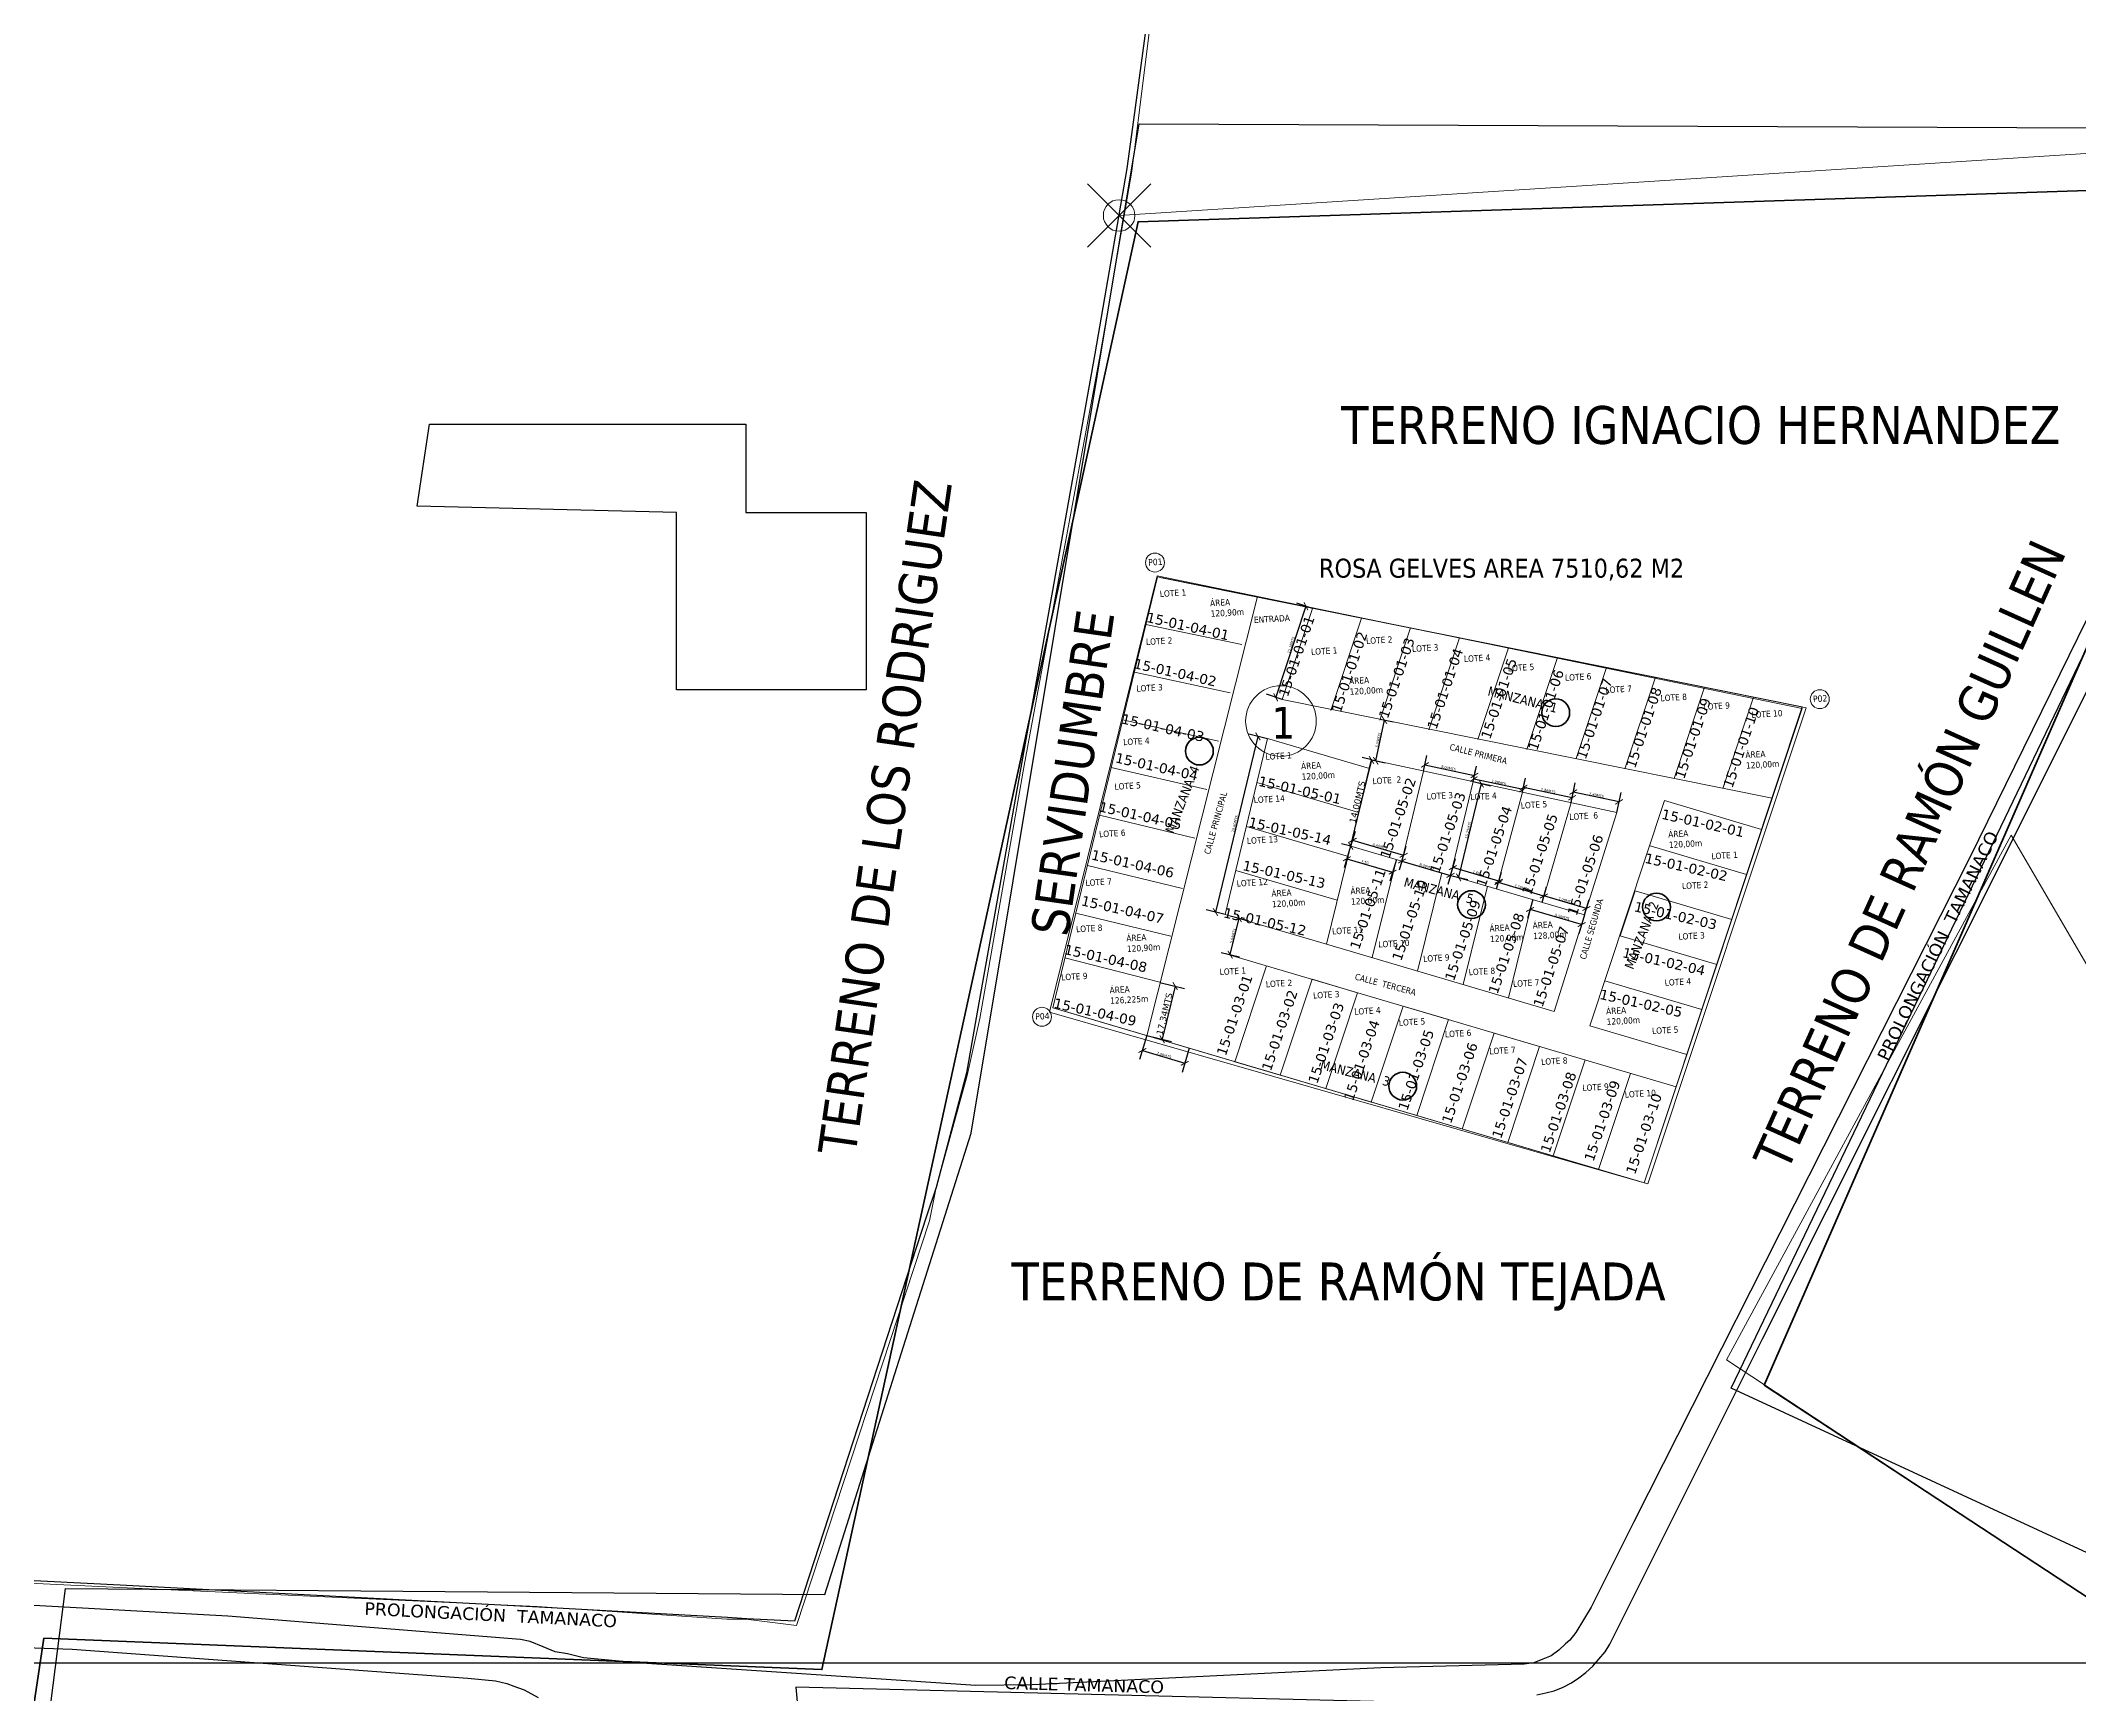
# Model space of a CAD drawing. Header units: metres. Extents: x 2 to 659295185, y -28 to 1124222152.
# Drawn here: x 660422.5 to 660744.8, y 1125016.1 to 1125277.6 of the extents above; entities that cross this region are included whole.
import ezdxf

# ---------------------------------------------------------------- set-up
doc = ezdxf.new("R2010")
doc.units = ezdxf.units.M
doc.header["$MEASUREMENT"] = 0
doc.header["$PDMODE"] = 35
doc.header["$PDSIZE"] = 5
doc.layers.get('0').update_dxf_attribs({"linetype": 'CONTINUOUS'})
for name, color, linetype, lineweight in [('AC', 5, 'CONTINUOUS', 40), ('acera', 32, 'CONTINUOUS', 20), ('DPIC_Formato', 7, 'CONTINUOUS', 40), ('GL_LIN', 5, 'CONTINUOUS', 30)]:
    doc.layers.add(name, color=color, linetype=linetype, lineweight=lineweight)
for name, color, linetype in [('CALLES', 1, 'CONTINUOUS'), ('CURVAS', 2, 'CONTINUOUS'), ('División Parroquial', 130, 'CONTINUOUS'), ('MANZANA', 30, 'CONTINUOUS'), ('Numero de manzana', 6, 'CONTINUOUS'), ('Parcelas', 140, 'CONTINUOUS'), ('texto', 255, 'CONTINUOUS')]:
    doc.layers.add(name, color=color, linetype=linetype)
doc.styles.add('ROMAN', font='verdana.ttf')
doc.styles.get("Standard").update_dxf_attribs({"font": 'tahoma.ttf'})
doc.dimstyles.new('100', dxfattribs={"dimtxt": 1, "dimasz": 1, "dimexe": 1.5, "dimexo": 0, "dimgap": 0.09, "dimtad": 1, "dimzin": 0, "dimdsep": 46, "dimtxsty": 'ROMAN', "dimblk": 'ARCHTICK', "dimcen": 0.09, "dimclrd": 1, "dimclre": 1, "dimadec": 0, "dimazin": 0, "dimtfac": 1, "dimtofl": 0, "dimtmove": 0, "dimatfit": 3, "dimfxl": 1, "dimtolj": 1, "dimtzin": 0, "dimarcsym": 0})
doc.dimstyles.new('200', dxfattribs={"dimtxt": 2.5, "dimasz": 1, "dimexe": 1.5, "dimexo": 0, "dimgap": 0.09, "dimtad": 1, "dimlfac": 2, "dimzin": 0, "dimdsep": 46, "dimtxsty": 'ROMAN', "dimblk": 'ARCHTICK', "dimcen": 0.09, "dimclrd": 1, "dimclre": 1, "dimadec": 0, "dimazin": 0, "dimtfac": 1, "dimtofl": 0, "dimtmove": 0, "dimatfit": 3, "dimfxl": 1, "dimtolj": 1, "dimtzin": 0, "dimarcsym": 0})

# ---------------------------------------------------------------- blocks, each defined once
blk = doc.blocks.new('_ArchTick')
at = {"color": 0, "linetype": 'ByBlock', "const_width": 0.15}
blk.add_lwpolyline([(-0.5, -0.5), (0.5, 0.5)], dxfattribs=at)
blk = doc.blocks.new('*D1539')
at = {"layer": 'acera', "color": 1, "lineweight": -2, "transparency": 16777216}
for p, q in [((660599.44, 1125128.71), (660603.32, 1125127.76)), ((660601.86, 1125128.12), (660599.8, 1125119.7)), ((660597.38, 1125120.29), (660601.26, 1125119.34))]:
    blk.add_line(p, q, dxfattribs=at)
for p, rotation in [((660601.86, 1125128.12), 76.25773061420558), ((660599.8, 1125119.7), 256.2577306142056)]:
    blk.add_blockref('_ArchTick', p, dxfattribs=dict(at, rotation=rotation))
at = {"layer": 'acera', "color": 0, "transparency": 16777216, "insert": (660600.16, 1125123.72), "char_height": 2.5, "attachment_point": 5, "rotation": 76.2577, "style": 'ROMAN'}
blk.add_mtext('\\A1;{\\H0.4x;17.34MTS}', dxfattribs=at)
blk = doc.blocks.new('*D1544')
at = {"layer": 'acera', "color": 1, "lineweight": -2, "transparency": 16777216}
for p, q in [((660622.53, 1125188.21), (660617.75, 1125173.8)), ((660623.56, 1125187.86), (660621.11, 1125188.68)), ((660618.77, 1125173.46), (660616.32, 1125174.28))]:
    blk.add_line(p, q, dxfattribs=at)
for p, rotation in [((660622.53, 1125188.21), 71.610209404066), ((660617.75, 1125173.8), 251.610209404066)]:
    blk.add_blockref('_ArchTick', p, dxfattribs=dict(at, rotation=rotation))
at = {"layer": 'acera', "color": 0, "transparency": 16777216, "insert": (660620.18, 1125182.08), "char_height": 1, "attachment_point": 5, "rotation": 71.6102, "style": 'ROMAN'}
blk.add_mtext('\\A1;{\\H0.4x;15.18MTS}', dxfattribs=at)
blk = doc.blocks.new('*D1540')
at = {"layer": 'acera', "color": 1, "lineweight": -2, "transparency": 16777216}
for p, q in [((660597.38, 1125120.29), (660596.23, 1125116.49)), ((660596.67, 1125117.93), (660603.37, 1125115.91)), ((660604.08, 1125118.28), (660602.94, 1125114.47))]:
    blk.add_line(p, q, dxfattribs=at)
for p, rotation in [((660596.67, 1125117.93), 163.2668481616854), ((660603.37, 1125115.91), 343.2668481616854)]:
    blk.add_blockref('_ArchTick', p, dxfattribs=dict(at, rotation=rotation))
at = {"layer": 'acera', "color": 0, "transparency": 16777216, "insert": (660600.1, 1125117.21), "char_height": 1, "attachment_point": 5, "rotation": 343.2668, "style": 'ROMAN'}
blk.add_mtext('\\A1;{\\H0.4x;7.00MTS}', dxfattribs=at)
blk = doc.blocks.new('*D1546')
at = {"layer": 'acera', "color": 1, "lineweight": -2, "transparency": 16777216}
for p, q in [((660610.55, 1125139.22), (660613.44, 1125138.5)), ((660610.55, 1125133.1), (660611.98, 1125138.86)), ((660609.12, 1125133.45), (660612.01, 1125132.74))]:
    blk.add_line(p, q, dxfattribs=at)
for p, rotation in [((660611.98, 1125138.86), 76.10302653325411), ((660610.55, 1125133.1), 256.1030265332541)]:
    blk.add_blockref('_ArchTick', p, dxfattribs=dict(at, rotation=rotation))
at = {"layer": 'acera', "color": 0, "transparency": 16777216, "insert": (660610.98, 1125136.05), "char_height": 1, "attachment_point": 5, "rotation": 76.103, "style": 'ROMAN'}
blk.add_mtext('\\A1;{\\H0.4x;5.94MTS}', dxfattribs=at)
blk = doc.blocks.new('*D1547')
at = {"layer": 'acera', "color": 1, "lineweight": -2, "transparency": 16777216}
for p, q in [((660614.94, 1125167.62), (660608.23, 1125139.82)), ((660616.46, 1125167.25), (660613.48, 1125167.97)), ((660609.76, 1125139.45), (660606.77, 1125140.17))]:
    blk.add_line(p, q, dxfattribs=at)
for p, rotation in [((660614.94, 1125167.62), 76.43957657786022), ((660608.23, 1125139.82), 256.4395765778602)]:
    blk.add_blockref('_ArchTick', p, dxfattribs=dict(at, rotation=rotation))
at = {"layer": 'acera', "color": 0, "transparency": 16777216, "insert": (660611.29, 1125153.79), "char_height": 1, "attachment_point": 5, "rotation": 76.4396, "style": 'ROMAN'}
blk.add_mtext('\\A1;{\\H0.4x;28.60MTS}', dxfattribs=at)
blk = doc.blocks.new('*D1548')
at = {"layer": 'acera', "color": 1, "lineweight": -2, "transparency": 16777216}
for p, q in [((660633.57, 1125163.75), (660634.93, 1125170.2)), ((660634.28, 1125170.34), (660636.4, 1125169.89)), ((660632.93, 1125163.89), (660635.04, 1125163.44))]:
    blk.add_line(p, q, dxfattribs=at)
for p, rotation in [((660634.93, 1125170.2), 78.14562907532277), ((660633.57, 1125163.75), 258.1456290753228)]:
    blk.add_blockref('_ArchTick', p, dxfattribs=dict(at, rotation=rotation))
at = {"layer": 'acera', "color": 0, "transparency": 16777216, "insert": (660633.96, 1125167.04), "char_height": 1, "attachment_point": 5, "rotation": 78.1456, "style": 'ROMAN'}
blk.add_mtext('\\A1;{\\H0.4x;6.59MTS}', dxfattribs=at)
blk = doc.blocks.new('*D1550')
at = {"layer": 'acera', "color": 1, "lineweight": -2, "transparency": 16777216}
for p, q in [((660658.42, 1125141.79), (660657.54, 1125138.8)), ((660666.11, 1125137.84), (660657.96, 1125140.24)), ((660666.57, 1125139.38), (660665.69, 1125136.4))]:
    blk.add_line(p, q, dxfattribs=at)
for p, rotation in [((660657.96, 1125140.24), 163.5612262468673), ((660666.11, 1125137.84), 343.5612262468674)]:
    blk.add_blockref('_ArchTick', p, dxfattribs=dict(at, rotation=rotation))
at = {"layer": 'acera', "color": 0, "transparency": 16777216, "insert": (660663.01, 1125139.06), "char_height": 1, "attachment_point": 5, "rotation": 343.5612, "style": 'ROMAN'}
blk.add_mtext('\\A1;{\\H0.4x;8.50MTS}', dxfattribs=at)
blk = doc.blocks.new('*D1551')
at = {"layer": 'acera', "color": 1, "lineweight": -2, "transparency": 16777216}
for p, q in [((660629.59, 1125150.27), (660628.58, 1125146.82)), ((660629, 1125148.26), (660636.24, 1125146.14)), ((660636.83, 1125148.16), (660635.82, 1125144.7))]:
    blk.add_line(p, q, dxfattribs=at)
for p, rotation in [((660629, 1125148.26), 163.7195675320789), ((660636.24, 1125146.14), 343.719567532079)]:
    blk.add_blockref('_ArchTick', p, dxfattribs=dict(at, rotation=rotation))
at = {"layer": 'acera', "color": 0, "transparency": 16777216, "insert": (660631.86, 1125147.73), "char_height": 1, "attachment_point": 5, "rotation": 343.7196, "style": 'ROMAN'}
blk.add_mtext('\\A1;{\\H0.4x;7.50}', dxfattribs=at)
blk = doc.blocks.new('*D1552')
at = {"layer": 'acera', "color": 1, "lineweight": -2, "transparency": 16777216}
for p, q in [((660629.62, 1125150.28), (660632.89, 1125163.89)), ((660632.93, 1125163.89), (660631.44, 1125164.25)), ((660629.65, 1125150.27), (660628.16, 1125150.63))]:
    blk.add_line(p, q, dxfattribs=at)
for p, rotation in [((660632.89, 1125163.89), 76.48600494099811), ((660629.62, 1125150.28), 256.4860049409981)]:
    blk.add_blockref('_ArchTick', p, dxfattribs=dict(at, rotation=rotation))
at = {"layer": 'acera', "color": 0, "transparency": 16777216, "insert": (660630.66, 1125157.23), "char_height": 1, "attachment_point": 5, "rotation": 76.486, "style": 'ROMAN'}
blk.add_mtext('\\A1;14.00MTS', dxfattribs=at)
blk = doc.blocks.new('*D1553')
at = {"layer": 'acera', "color": 1, "lineweight": -2, "transparency": 16777216}
for p, q in [((660629.65, 1125150.27), (660630.35, 1125152.63)), ((660629.92, 1125151.19), (660637.98, 1125148.81)), ((660637.71, 1125147.9), (660638.4, 1125150.25))]:
    blk.add_line(p, q, dxfattribs=at)
for p, rotation in [((660629.92, 1125151.19), 163.5612262460343), ((660637.98, 1125148.81), 343.5612262460343)]:
    blk.add_blockref('_ArchTick', p, dxfattribs=dict(at, rotation=rotation))
at = {"layer": 'acera', "color": 0, "transparency": 16777216, "insert": (660634.23, 1125150.23), "char_height": 1, "attachment_point": 5, "rotation": 343.5612, "style": 'ROMAN'}
blk.add_mtext('\\A1;{\\H0.4x;8.40MTS}', dxfattribs=at)
blk = doc.blocks.new('*D1554')
at = {"layer": 'acera', "color": 1, "lineweight": -2, "transparency": 16777216}
for p, q in [((660637.71, 1125147.9), (660637.29, 1125146.46)), ((660637.71, 1125147.9), (660645.38, 1125145.63)), ((660645.38, 1125145.63), (660644.96, 1125144.2))]:
    blk.add_line(p, q, dxfattribs=at)
for p, rotation in [((660637.71, 1125147.9), 163.5612262459257), ((660645.38, 1125145.63), 343.5612262459257)]:
    blk.add_blockref('_ArchTick', p, dxfattribs=dict(at, rotation=rotation))
at = {"layer": 'acera', "color": 0, "transparency": 16777216, "insert": (660641.63, 1125147.05), "char_height": 1, "attachment_point": 5, "rotation": 343.5612, "style": 'ROMAN'}
blk.add_mtext('\\A1;{\\H0.4x;8.00MTS}', dxfattribs=at)
blk = doc.blocks.new('*D1555')
at = {"layer": 'acera', "color": 1, "lineweight": -2, "transparency": 16777216}
for p, q in [((660641.14, 1125162.13), (660641.66, 1125164.57)), ((660641.35, 1125163.1), (660649.17, 1125161.43)), ((660648.96, 1125160.46), (660649.48, 1125162.9))]:
    blk.add_line(p, q, dxfattribs=at)
for p, rotation in [((660641.35, 1125163.1), 167.9239143001414), ((660649.17, 1125161.43), 347.9239143001414)]:
    blk.add_blockref('_ArchTick', p, dxfattribs=dict(at, rotation=rotation))
at = {"layer": 'acera', "color": 0, "transparency": 16777216, "insert": (660645.08, 1125162.61), "char_height": 1, "attachment_point": 5, "rotation": 347.9239, "style": 'ROMAN'}
blk.add_mtext('\\A1;{\\H0.4x;8.00MTS}', dxfattribs=at)
blk = doc.blocks.new('*D1541')
at = {"layer": 'acera', "color": 1, "lineweight": -2, "transparency": 16777216}
for p, q in [((660648.96, 1125160.46), (660651.7, 1125159.79)), ((660650.24, 1125160.15), (660646.67, 1125145.32)), ((660645.38, 1125145.63), (660648.12, 1125144.97))]:
    blk.add_line(p, q, dxfattribs=at)
for p, rotation in [((660650.24, 1125160.15), 76.42513935448152), ((660646.67, 1125145.32), 256.4251393544815)]:
    blk.add_blockref('_ArchTick', p, dxfattribs=dict(at, rotation=rotation))
at = {"layer": 'acera', "color": 0, "transparency": 16777216, "insert": (660648.17, 1125152.81), "char_height": 1, "attachment_point": 5, "rotation": 76.4251, "style": 'ROMAN'}
blk.add_mtext('\\A1;{\\H0.4x;15.25MTS}', dxfattribs=at)
blk = doc.blocks.new('*D1556')
at = {"layer": 'acera', "color": 1, "lineweight": -2, "transparency": 16777216}
for p, q in [((660664.45, 1125157.14), (660665.12, 1125160.28)), ((660672.04, 1125157.26), (660664.8, 1125158.81)), ((660671.68, 1125155.6), (660672.35, 1125158.73))]:
    blk.add_line(p, q, dxfattribs=at)
for p, rotation in [((660664.8, 1125158.81), 167.9239143020018), ((660672.04, 1125157.26), 347.9239143020018)]:
    blk.add_blockref('_ArchTick', p, dxfattribs=dict(at, rotation=rotation))
at = {"layer": 'acera', "color": 0, "transparency": 16777216, "insert": (660668.48, 1125158.33), "char_height": 1, "attachment_point": 5, "rotation": 347.9239, "style": 'ROMAN'}
blk.add_mtext('\\A1;{\\H0.4x;7.40MTS}', dxfattribs=at)
blk = doc.blocks.new('*D1557')
at = {"layer": 'acera', "color": 1, "lineweight": -2, "transparency": 16777216}
for p, q in [((660656.76, 1125158.79), (660657.24, 1125161.01)), ((660664.61, 1125157.9), (660656.93, 1125159.55)), ((660664.45, 1125157.14), (660664.92, 1125159.37))]:
    blk.add_line(p, q, dxfattribs=at)
for p, rotation in [((660656.93, 1125159.55), 167.9239142988926), ((660664.61, 1125157.9), 347.9239142988926)]:
    blk.add_blockref('_ArchTick', p, dxfattribs=dict(at, rotation=rotation))
at = {"layer": 'acera', "color": 0, "transparency": 16777216, "insert": (660660.83, 1125159.02), "char_height": 1, "attachment_point": 5, "rotation": 347.9239, "style": 'ROMAN'}
blk.add_mtext('\\A1;{\\H0.4x;7.86MTS}', dxfattribs=at)
blk = doc.blocks.new('*D1542')
at = {"layer": 'acera', "color": 1, "lineweight": -2, "transparency": 16777216}
for p, q in [((660648.96, 1125160.46), (660649.36, 1125162.33)), ((660656.85, 1125159.19), (660649.05, 1125160.86)), ((660656.76, 1125158.79), (660657.16, 1125160.66))]:
    blk.add_line(p, q, dxfattribs=at)
for p, rotation in [((660649.05, 1125160.86), 167.923914300515), ((660656.85, 1125159.19), 347.923914300515)]:
    blk.add_blockref('_ArchTick', p, dxfattribs=dict(at, rotation=rotation))
at = {"layer": 'acera', "color": 0, "transparency": 16777216, "insert": (660653.01, 1125160.32), "char_height": 1, "attachment_point": 5, "rotation": 347.9239, "style": 'ROMAN'}
blk.add_mtext('\\A1;{\\H0.4x;7.98MTS}', dxfattribs=at)
blk = doc.blocks.new('*D1558')
at = {"layer": 'acera', "color": 1, "lineweight": -2, "transparency": 16777216}
for p, q in [((660659.86, 1125141.36), (660660.58, 1125143.81)), ((660666.87, 1125140.39), (660660.15, 1125142.37)), ((660666.57, 1125139.38), (660667.29, 1125141.83))]:
    blk.add_line(p, q, dxfattribs=at)
for p, rotation in [((660660.15, 1125142.37), 163.5612262458994), ((660666.87, 1125140.39), 343.5612262458995)]:
    blk.add_blockref('_ArchTick', p, dxfattribs=dict(at, rotation=rotation))
at = {"layer": 'acera', "color": 0, "transparency": 16777216, "insert": (660663.59, 1125141.66), "char_height": 1, "attachment_point": 5, "rotation": 343.5612, "style": 'ROMAN'}
blk.add_mtext('\\A1;{\\H0.4x;7.00MTS}', dxfattribs=at)
blk = doc.blocks.new('*D1559')
at = {"layer": 'acera', "color": 1, "lineweight": -2, "transparency": 16777216}
for p, q in [((660652.66, 1125143.49), (660653.38, 1125145.92)), ((660660.15, 1125142.36), (660652.96, 1125144.48)), ((660659.86, 1125141.36), (660660.57, 1125143.8))]:
    blk.add_line(p, q, dxfattribs=at)
for p, rotation in [((660652.96, 1125144.48), 163.5612262476194), ((660660.15, 1125142.36), 343.5612262476194)]:
    blk.add_blockref('_ArchTick', p, dxfattribs=dict(at, rotation=rotation))
at = {"layer": 'acera', "color": 0, "transparency": 16777216, "insert": (660656.64, 1125143.7), "char_height": 1, "attachment_point": 5, "rotation": 343.5612, "style": 'ROMAN'}
blk.add_mtext('\\A1;{\\H0.4x;7.50MTS}', dxfattribs=at)
blk = doc.blocks.new('*D1543')
at = {"layer": 'acera', "color": 1, "lineweight": -2, "transparency": 16777216}
for p, q in [((660645.38, 1125145.63), (660646.17, 1125148.3)), ((660653.03, 1125144.71), (660645.75, 1125146.86)), ((660652.66, 1125143.49), (660653.45, 1125146.15))]:
    blk.add_line(p, q, dxfattribs=at)
for p, rotation in [((660645.75, 1125146.86), 163.5612262463046), ((660653.03, 1125144.71), 343.5612262463046)]:
    blk.add_blockref('_ArchTick', p, dxfattribs=dict(at, rotation=rotation))
at = {"layer": 'acera', "color": 0, "transparency": 16777216, "insert": (660649.47, 1125146.07), "char_height": 1, "attachment_point": 5, "rotation": 343.5612, "style": 'ROMAN'}
blk.add_mtext('\\A1;{\\H0.4x;7.60}', dxfattribs=at)

msp = doc.modelspace()

# ---------------------------------------------------------------- linework, layer by layer
msp.add_line((660389.4687, 1125021.1049), (660768.3255, 1125021.1049))
msp.add_lwpolyline([(660767.1359, 1125028.7071), (660718.4299, 1124929.4489), (660667.8902, 1124925.1115), (660635.3936, 1125014.9177), (660541.9054, 1125017.2159), (660550.632, 1124922.1171), (660403.9354, 1124906.4477), (660413.2774, 1124961.5599), (660417.4306, 1124962.1751), (660426.4512, 1125032.8411), (660546.4988, 1125031.8849), (660569.6109, 1125104.8357), (660596.1794, 1125264.5141), (660785.3959, 1125263.7171), (660886.0959, 1125263.2871), (660767.1359, 1125028.7071), (660689.7659, 1125064.4971), (660785.3959, 1125263.7171)])
at = {"layer": 'AC'}
for centre in [(660662.0291, 1125171.3656), (660605.6977, 1125165.2826), (660648.7126, 1125141.0098), (660677.9507, 1125140.6187), (660637.8432, 1125112.2913)]:
    msp.add_circle(centre, 2.1936, dxfattribs=at)
at = {"layer": 'acera', "color": 1}
for p, q in [((660582.506, 1125124.6607), (660599.0696, 1125192.8291)), ((660599.0696, 1125192.8291), (660701.0066, 1125172.2674)), ((660701.0066, 1125172.2674), (660676, 1125097)), ((660676, 1125097), (660582.506, 1125124.6607))]:
    msp.add_line(p, q, dxfattribs=at)
at = {"layer": 'acera'}
for p, q in [((660599.6769, 1125192.6816), (660701.6139, 1125172.1198)), ((660623.5615, 1125187.8638), (660618.7739, 1125173.4631)), ((660626.4859, 1125171.7326), (660631.3056, 1125186.3017)), ((660597.2397, 1125185.2983), (660612.4081, 1125182.1307)), ((660634.2304, 1125170.1898), (660639.0544, 1125184.7638)), ((660641.9808, 1125168.646), (660646.7985, 1125183.2017)), ((660654.5377, 1125181.6156), (660649.7283, 1125167.1027)), ((660662.2865, 1125180.0776), (660657.4747, 1125165.5596)), ((660595.4099, 1125177.7674), (660610.5508, 1125174.4893)), ((660665.2381, 1125164.0908), (660670.0305, 1125178.5156)), ((660677.7746, 1125176.9535), (660672.9706, 1125162.4728)), ((660618.7739, 1125173.4631), (660696.2142, 1125157.8427)), ((660680.7213, 1125160.9427), (660685.5186, 1125175.3915)), ((660693.2626, 1125173.8294), (660688.4653, 1125159.3806)), ((660593.58, 1125170.2365), (660608.6968, 1125166.8615)), ((660701.6139, 1125172.1198), (660676.6073, 1125096.8524)), ((660616.4637, 1125167.2533), (660609.7578, 1125139.4506)), ((660616.4637, 1125167.2533), (660632.5957, 1125162.5267)), ((660632.9252, 1125163.8874), (660625.7935, 1125134.7474)), ((660632.9252, 1125163.8874), (660671.6836, 1125155.5952)), ((660591.7501, 1125162.7056), (660606.8427, 1125159.2336)), ((660614.7872, 1125160.3026), (660630.8926, 1125155.5825)), ((660641.1393, 1125162.13), (660637.7102, 1125147.8976)), ((660648.9622, 1125160.4563), (660645.3832, 1125145.6337)), ((660656.7628, 1125158.7874), (660652.6627, 1125143.4859)), ((660664.4473, 1125157.1434), (660659.8561, 1125141.3635)), ((660679.2355, 1125157.4592), (660667.4346, 1125121.842)), ((660679.2355, 1125157.4592), (660694.5731, 1125152.9031)), ((660604.9673, 1125151.5174), (660589.9203, 1125155.1747)), ((660671.6836, 1125155.5952), (660661.7572, 1125124.1235)), ((660629.2422, 1125148.6252), (660613.1107, 1125153.352)), ((660629.6536, 1125150.2748), (660666.57, 1125139.3825)), ((660636.8283, 1125148.1579), (660632.9862, 1125132.6226)), ((660676.9333, 1125150.2985), (660692.2075, 1125145.7831)), ((660587.979, 1125147.1853), (660603.0254, 1125143.5282)), ((660611.4343, 1125146.4013), (660627.4932, 1125141.6924)), ((660640.179, 1125130.4978), (660644.0254, 1125146.0343)), ((660651.2224, 1125143.9109), (660647.3717, 1125128.3731)), ((660654.5644, 1125126.2483), (660658.4193, 1125141.7874)), ((660674.5586, 1125143.1844), (660672.184, 1125136.0702)), ((660689.8429, 1125138.6656), (660674.5586, 1125143.1844)), ((660601.195, 1125135.9974), (660586.1492, 1125139.6545)), ((660609.7578, 1125139.4506), (660625.7935, 1125134.7474)), ((660661.7572, 1125124.1235), (660625.7935, 1125134.7474)), ((660672.184, 1125136.0702), (660687.4782, 1125131.5482)), ((660584.4255, 1125132.5609), (660599.4252, 1125128.7164)), ((660609.1239, 1125133.4536), (660681.0447, 1125112.1839)), ((660611.2743, 1125116.1495), (660616.316, 1125131.3267)), ((660623.508, 1125129.1997), (660618.4658, 1125114.0218)), ((660630.6991, 1125127.073), (660623.508, 1125129.1997)), ((660685.1135, 1125124.4307), (660669.8093, 1125128.9561)), ((660625.6561, 1125111.8945), (660630.6991, 1125127.073)), ((660637.8917, 1125124.9459), (660632.8484, 1125109.7666)), ((660645.0837, 1125122.8189), (660637.8917, 1125124.9459)), ((660676.6073, 1125096.8524), (660583.1133, 1125124.5132)), ((660640.0402, 1125107.6389), (660645.0837, 1125122.8189)), ((660667.4346, 1125121.842), (660682.7488, 1125117.3132)), ((660647.234, 1125105.5106), (660652.2763, 1125120.6918)), ((660652.2763, 1125120.6918), (660659.4684, 1125118.5648)), ((660659.4684, 1125118.5648), (660654.4245, 1125103.3832)), ((660618.4658, 1125114.0218), (660611.2743, 1125116.1495)), ((660666.6605, 1125116.4379), (660661.6163, 1125101.2555)), ((660668.8082, 1125099.1277), (660673.8526, 1125114.3109)), ((660632.8484, 1125109.7666), (660625.6561, 1125111.8945))]:
    msp.add_line(p, q, dxfattribs=at)
at = {"layer": 'acera', "lineweight": 0}
msp.add_line((660597.369, 1125120.2634), (660614.8604, 1125189.7346), dxfattribs=at)
at = {"layer": 'acera', "color": 1}
for centre in [(660598.6651, 1125195.1019), (660703.7658, 1125173.499), (660580.8086, 1125123.2689)]:
    msp.add_circle(centre, 1.5, dxfattribs=at)
at = {"layer": 'CURVAS', "lineweight": 0}
msp.add_lwpolyline([(660734, 1125152), (660689, 1125069), (660762, 1125021), (660762, 1125104), (660734, 1125152)], dxfattribs=at)
at = {"layer": 'División Parroquial', "lineweight": -3}
msp.add_lwpolyline([(660484, 1125217), (660497, 1125217), (660497, 1125217), (660534, 1125217), (660534, 1125203), (660553, 1125203), (660553, 1125203), (660553, 1125175), (660538, 1125175), (660538, 1125175), (660523, 1125175), (660523, 1125203), (660482, 1125204), (660484, 1125217)], dxfattribs=at)
at = {"layer": 'GL_LIN'}
msp.add_lwpolyline([(660379.528, 1125408.2162), (660428.6754, 1125402.6733), (660476.9086, 1125396.9732), (660507.2147, 1125393.6278), (660520.829, 1125392.7821), (660532.593, 1125390.5594), (660609.5753, 1125373.0243), (660603.8949, 1125329.2399), (660595.285, 1125265.1207), (660594.1974, 1125257.4235), (660589.1429, 1125228.1322), (660577.604, 1125163.5617), (660570.3769, 1125123.1213), (660568.8689, 1125114.4203), (660564.0748, 1125096.2711), (660562.5141, 1125091.5682), (660541.6586, 1125027.6699), (660534.1359, 1125028.055), (660531.0602, 1125028.239), (660501.2337, 1125029.887), (660435.0624, 1125033.3401), (660393.2461, 1125035.4836)], dxfattribs=at)
at = {"layer": 'MANZANA', "lineweight": -2}
for p, q in [((660779.7892, 1125255.2176), (660727.4528, 1125148.3693)), ((660735.4265, 1125153.5982), (660768.4429, 1125219.8847)), ((660694.7085, 1125072.3448), (660735.4265, 1125153.5982)), ((660727.4528, 1125148.3693), (660674.3496, 1125043.3907)), ((660670.5977, 1125024.0146), (660694.7085, 1125072.3448)), ((660674.3496, 1125043.3907), (660667.6127, 1125029.8634)), ((660452.0911, 1125028.4437), (660389.1835, 1125031.923)), ((660498.3503, 1125024.7845), (660452.0911, 1125028.4437)), ((660667.6127, 1125029.8634), (660665.2214, 1125025.8742)), ((660665.2214, 1125025.8742), (660664.2402, 1125024.6445)), ((660388.1198, 1125024.7245), (660427.4607, 1125023.2448)), ((660427.4607, 1125023.2448), (660490.0467, 1125018.6657)), ((660499.884, 1125024.4545), (660498.3503, 1125024.7845)), ((660501.9702, 1125023.5847), (660499.884, 1125024.4545)), ((660503.8337, 1125022.8149), (660501.9702, 1125023.5847)), ((660505.8127, 1125022.4949), (660503.8337, 1125022.8149)), ((660508.336, 1125021.8451), (660505.8127, 1125022.4949)), ((660516.7715, 1125021.1052), (660508.336, 1125021.8451)), ((660661.2964, 1125022.205), (660659.9853, 1125021.6451)), ((660662.5003, 1125023.0948), (660661.2964, 1125022.205)), ((660663.5887, 1125024.0946), (660662.5003, 1125023.0948)), ((660664.2402, 1125024.6445), (660663.5887, 1125024.0946)), ((660668.8578, 1125021.6851), (660669.8391, 1125022.7949)), ((660669.8391, 1125022.7949), (660670.5977, 1125024.0146)), ((660490.0467, 1125018.6657), (660494.4335, 1125018.2458)), ((660570.3695, 1125017.4759), (660516.7715, 1125021.1052)), ((660634.349, 1125020.3154), (660579.2502, 1125017.6259)), ((660657.025, 1125020.8553), (660634.349, 1125020.3154)), ((660658.5588, 1125021.0852), (660657.025, 1125020.8553)), ((660659.9853, 1125021.6451), (660658.5588, 1125021.0852)), ((660664.4958, 1125017.9059), (660665.6914, 1125018.6857)), ((660665.6914, 1125018.6857), (660666.7881, 1125019.5755)), ((660666.7881, 1125019.5755), (660667.8766, 1125020.5753)), ((660667.8766, 1125020.5753), (660668.8578, 1125021.6851)), ((660494.4335, 1125018.2458), (660496.1898, 1125017.8059)), ((660496.1898, 1125017.8059), (660497.2865, 1125017.366)), ((660497.2865, 1125017.366), (660498.9357, 1125016.8261)), ((660498.9357, 1125016.8261), (660501.1291, 1125015.6163)), ((660579.2502, 1125017.6259), (660570.3695, 1125017.4759)), ((660659.0205, 1125015.9962), (660660.4471, 1125016.3362)), ((660660.4471, 1125016.3362), (660661.7582, 1125016.6761)), ((660661.7582, 1125016.6761), (660663.1847, 1125017.236)), ((660663.1847, 1125017.236), (660664.4958, 1125017.9059))]:
    msp.add_line(p, q, dxfattribs=at)
at = {"layer": 'MANZANA', "lineweight": 0}
msp.add_circle((660618.5888, 1125170.0392), 5.5864, dxfattribs=at)
at = {"layer": 'Parcelas', "lineweight": 200}
msp.add_lwpolyline([(660423, 1125025), (660404, 1124898), (660548, 1124917), (660543, 1125013), (660643, 1125006), (660668, 1124921), (660713, 1124920), (660762, 1125021), (660695, 1125065), (660778, 1125255), (660596, 1125249), (660546, 1125020), (660423, 1125025)], dxfattribs=at)
at = {"layer": 'Parcelas', "lineweight": 0}
msp.add_lwpolyline([(660599, 1125193), (660701, 1125172), (660676, 1125097), (660582, 1125124), (660599, 1125193)], dxfattribs=at)
at = {"layer": 'texto', "lineweight": 0}
msp.add_line((660593.0025, 1125250.0004), (660935.9775, 1125272.0226), dxfattribs=at)
msp.add_lwpolyline([(660380, 1125408), (660429, 1125403), (660477, 1125397), (660507, 1125394), (660521, 1125393), (660533, 1125390), (660610, 1125373), (660604, 1125329), (660596, 1125265), (660595, 1125257), (660590, 1125228), (660578, 1125163), (660571, 1125123), (660569, 1125114), (660564, 1125096), (660563, 1125091), (660542, 1125027), (660534, 1125028), (660531, 1125028), (660501, 1125030), (660435, 1125033), (660393, 1125035)], dxfattribs=at)
msp.add_point((660593.0025, 1125250.0004), dxfattribs=at)

# ---------------------------------------------------------------- texts
at = {"layer": 'AC', "char_height": 1.5, "attachment_point": 1}
for s, width, insert, rotation in [('MANZANA  1', 16.324444, (660651.5281, 1125175.5573), 345.72138), ('MANZANA  4', 18.91912, (660600.2355, 1125152.6675), 68.566397), ('MANZANA  5', 19.923495, (660638.2659, 1125145.3402), 345.72138), ('MANZANA  2', 21.011217, (660672.8506, 1125131.1911), 68.566397), ('MANZANA  3', 19.903929, (660625.0473, 1125116.4604), 345.72138)]:
    msp.add_mtext_dynamic_manual_height_columns(s, width=width, gutter_width=12.5, heights=[0], dxfattribs=dict(at, insert=insert, rotation=rotation))
at = {"layer": 'acera', "attachment_point": 1}
for s, width, insert, char_height, rotation in [('P01', 0.122371, (660597.5694, 1125195.6378), 1.02052, 3.360799), ('LOTE 1', 5.563735, (660599.3958, 1125190.6521), 1, 3.360799), ('ÁREA 120,90m', 0.122371, (660607.343, 1125189.1813), 1, 3.360799), ('ENTRADA', 0.122371, (660614.2786, 1125186.5315), 1, 3.360799), ('LOTE 2', 7.912883, (660597.209, 1125183.0522), 1, 3.360799), ('LOTE 2', 8.214564, (660632.0084, 1125183.2099), 1, 3.360799), ('LOTE 1', 5.563735, (660623.3053, 1125181.4946), 1, 3.360799), ('LOTE 3', 8.520747, (660639.2675, 1125181.9624), 1, 3.360799), ('LOTE 4', 7.120883, (660647.4762, 1125180.3564), 1, 3.360799), ('ÁREA 120,00m', 0.122371, (660629.3176, 1125176.8489), 1, 3.360799), ('LOTE 5', 7.271073, (660654.4231, 1125178.875), 1, 3.360799), ('LOTE 6', 6.806986, (660663.4494, 1125177.3896), 1, 3.360799), ('LOTE 3', 7.161519, (660595.688, 1125175.6648), 1, 3.360799), ('LOTE 7', 6.828063, (660669.8499, 1125175.4404), 1, 3.360799), ('LOTE 8', 7.284951, (660678.5638, 1125174.1505), 1, 3.360799), ('P02', 0.122371, (660702.6701, 1125174.0349), 1.02052, 3.360799), ('LOTE 9', 6.504687, (660685.3546, 1125172.7861), 1, 3.360799), ('LOTE 10', 6.709478, (660692.9272, 1125171.5261), 1, 3.360799), ('LOTE 4', 8.247396, (660593.6137, 1125167.2041), 1, 3.360799), ('LOTE 1', 5.563735, (660616.0929, 1125164.892), 1, 3.360799), ('ÁREA 120,00m', 0.122371, (660621.7258, 1125163.3937), 1, 3.360799), ('CALLE PRIMERA', 16.324444, (660645.4107, 1125166.4732), 1, 345.72138), ('ÁREA 120,00m', 0.122371, (660691.9715, 1125165.165), 1, 3.360799), ('LOTE 5', 8.118039, (660592.2279, 1125160.1516), 1, 3.360799), ('LOTE  2', 5.563735, (660633.0166, 1125161.0385), 1, 3.360799), ('CALLE PRINCIPAL', 16.324444, (660606.3938, 1125149.1514), 1, 74.350935), ('LOTE 14', 5.563735, (660614.2418, 1125158.0416), 1, 3.360799), ('LOTE 3', 5.563735, (660641.5809, 1125158.5965), 1, 3.360799), ('LOTE 4', 5.563735, (660648.4918, 1125158.508), 1, 3.360799), ('LOTE 5', 5.563735, (660656.4671, 1125157.1767), 1, 3.360799), ('LOTE  6', 5.563735, (660664.1325, 1125155.3717), 1, 3.360799), ('LOTE 6', 8.880601, (660589.8032, 1125152.6442), 1, 3.360799), ('LOTE 13', 5.563735, (660613.163, 1125151.5906), 1, 3.360799), ('ÁREA 120,00m', 0.122371, (660679.7746, 1125152.6125), 1, 3.360799), ('LOTE 1', 5.563735, (660686.6055, 1125149.1628), 1, 3.360799), ('LOTE 7', 7.48752, (660587.6396, 1125144.9362), 1, 3.360799), ('LOTE 12', 5.563735, (660611.555, 1125144.8425), 1, 3.360799), ('LOTE 2', 7.716109, (660681.953, 1125144.4339), 1, 3.360799), ('ÁREA 120,00m', 0.122371, (660617.0447, 1125143.2385), 1, 3.360799), ('ÁREA 120,00m', 0.122371, (660629.5315, 1125143.6368), 1, 3.360799), ('CALLE SEGUNDA', 16.324444, (660665.7984, 1125132.5246), 1, 73.699339), ('LOTE 8', 8.559971, (660586.1598, 1125137.6229), 1, 3.360799), ('ÁREA 120,00m', 0.122371, (660651.5175, 1125137.7238), 1, 3.360799), ('ÁREA 128,00m', 0.122371, (660658.3373, 1125138.1851), 1, 3.360799), ('ÁREA 120,90m', 0.122371, (660594.1057, 1125136.1689), 1, 3.360799), ('LOTE 11', 5.563735, (660626.6314, 1125137.2734), 1, 3.360799), ('LOTE 10', 5.563735, (660633.9408, 1125135.204), 1, 3.360799), ('LOTE 3', 7.609202, (660681.3813, 1125136.424), 1, 3.360799), ('LOTE 9', 5.563735, (660641.0343, 1125132.9405), 1, 3.360799), ('LOTE 9', 8.718717, (660583.8036, 1125130.0014), 1, 3.360799), ('ÁREA 126,225m', 0.122371, (660591.4588, 1125127.9552), 1, 3.360799), ('LOTE 1', 5.563735, (660608.8593, 1125130.8477), 1, 3.360799), ('LOTE 2', 5.563735, (660616.1588, 1125128.9113), 1, 3.360799), ('CALLE  TERCERA', 16.324444, (660630.4436, 1125130.1461), 1, 344.981954), ('LOTE 8', 5.563735, (660648.2362, 1125130.8173), 1, 3.360799), ('LOTE 7', 5.563735, (660655.2403, 1125128.9727), 1, 3.360799), ('LOTE 4', 7.884418, (660679.2185, 1125129.1505), 1, 3.360799), ('LOTE 3', 5.563735, (660623.6336, 1125127.1302), 1, 3.360799), ('ÁREA 120,00m', 0.122371, (660669.9512, 1125124.6357), 1, 3.360799), ('P04', 0.122371, (660579.7129, 1125123.8048), 1.02052, 3.360799), ('LOTE 4', 7.427536, (660630.1369, 1125124.5688), 1, 3.360799), ('LOTE 5', 8.256972, (660637.1852, 1125122.8196), 1, 3.360799), ('LOTE 5', 7.449078, (660677.2188, 1125121.5162), 1, 3.360799), ('LOTE 6', 7.862961, (660644.4768, 1125120.9921), 1, 3.360799), ('LOTE 7', 8.273651, (660651.4828, 1125118.3028), 1, 3.360799), ('LOTE 8', 5.563735, (660659.6867, 1125116.633), 1, 3.360799), ('LOTE 9', 5.563735, (660666.2051, 1125112.4983), 1, 3.360799), ('LOTE 10', 5.563735, (660672.9062, 1125111.4625), 1, 3.360799)]:
    msp.add_mtext_dynamic_manual_height_columns(s, width=width, gutter_width=12.5, heights=[0], dxfattribs=dict(at, insert=insert, char_height=char_height, rotation=rotation))
at = {"layer": 'CALLES', "color": 0, "style": 'ROMAN'}
for s, rotation, p in [('PROLONGACIÓN  TAMANACO', 63.948856, (660714.5384, 1125116.1041)), ('PROLONGACIÓN  TAMANACO', 357.118842, (660473.6503, 1125028.69)), ('CALLE TAMANACO', 358.406932, (660574.8137, 1125016.9492))]:
    msp.add_text(s, height=2, rotation=rotation, dxfattribs=at).set_placement(p)
at = {"layer": 'DPIC_Formato', "color": 6, "char_height": 1.574465, "attachment_point": 1, "style": 'ROMAN'}
for s, insert, width, rotation in [('15-01-04-01 ', (660597.5561, 1125187.2714), 5.813979, 347.206754), ('15-01-01-01 ', (660618.1541, 1125174.2459), 5.813979, 71.266908), ('15-01-01-02 ', (660626.5115, 1125171.7477), 5.813979, 71.266908), ('15-01-01-03 ', (660633.9793, 1125170.7908), 5.813979, 71.266908), ('15-01-04-02 ', (660595.5477, 1125179.9613), 5.813979, 347.206754), ('15-01-01-04 ', (660641.6432, 1125169.095), 5.813979, 71.266908), ('15-01-01-05 ', (660650.1461, 1125167.5298), 5.813979, 71.266908), ('15-01-01-06 ', (660657.5805, 1125165.7423), 5.813979, 71.266908), ('15-01-01-07 ', (660665.255, 1125164.3664), 5.813979, 71.266908), ('15-01-01-08 ', (660673.0566, 1125162.9456), 5.813979, 71.266908), ('15-01-01-09 ', (660680.8225, 1125161.2409), 5.813979, 71.266908), ('15-01-04-03 ', (660593.5975, 1125171.2261), 5.813979, 347.206754), ('15-01-01-10 ', (660688.4405, 1125159.8201), 5.813979, 71.266908), ('15-01-04-04 ', (660592.6211, 1125165.0593), 5.813979, 347.206754), ('15-01-05-01 ', (660615.2516, 1125161.3575), 5.813979, 347.206754), ('15-01-05-02 ', (660634.199, 1125148.6365), 5.813979, 71.266908), ('15-01-04-05 ', (660590.0459, 1125157.3184), 5.813979, 347.206754), ('15-01-05-03 ', (660642.0563, 1125146.3364), 5.813979, 71.266908), ('15-01-05-14 ', (660613.6774, 1125154.8726), 5.813979, 347.206754), ('15-01-05-04 ', (660649.3885, 1125144.1599), 5.813979, 71.266908), ('15-01-05-05 ', (660656.6149, 1125142.9398), 5.813979, 71.266908), ('15-01-02-01 ', (660678.9826, 1125156.1395), 5.813979, 347.206754), ('15-01-05-06 ', (660663.82, 1125139.6425), 5.813979, 71.266908), ('15-01-04-06 ', (660588.8318, 1125149.6988), 5.813979, 347.206754), ('15-01-05-13 ', (660612.7492, 1125148.0258), 5.813979, 347.206754), ('15-01-02-02 ', (660676.3333, 1125149.1758), 5.813979, 347.206754), ('15-01-05-11 ', (660629.4348, 1125134.2629), 5.813979, 71.266908), ('15-01-05-10 ', (660636.0875, 1125132.4696), 5.813979, 71.266908), ('15-01-04-07 ', (660587.2327, 1125142.4524), 5.813979, 347.206754), ('15-01-05-09 ', (660644.432, 1125129.306), 5.813979, 71.266908), ('15-01-02-03 ', (660674.6448, 1125141.5127), 5.813979, 347.206754), ('15-01-05-12 ', (660609.7256, 1125140.5509), 5.813979, 347.206754), ('15-01-05-08 ', (660651.3202, 1125127.2481), 5.813979, 71.266908), ('15-01-04-08 ', (660584.5616, 1125134.7476), 5.813979, 347.206754), ('15-01-05-07 ', (660658.4211, 1125125.1481), 5.813979, 71.266908), ('15-01-02-04 ', (660672.8004, 1125134.2442), 5.813979, 347.206754), ('15-01-03-01 ', (660608.3524, 1125117.467), 5.813979, 71.266908), ('15-01-04-09 ', (660582.8689, 1125126.259), 5.813979, 347.206754), ('15-01-03-02 ', (660615.4815, 1125115.0623), 5.813979, 71.266908), ('15-01-03-03\\P ', (660622.8249, 1125113.0604), 16.129604, 71.266908), ('15-01-02-05 ', (660669.2001, 1125127.6486), 5.813979, 347.206754), ('15-01-03-04 ', (660628.461, 1125110.3214), 5.813979, 71.266908), ('15-01-03-05 ', (660637.0513, 1125108.7926), 5.813979, 71.266908), ('15-01-03-06 ', (660643.9555, 1125106.7452), 5.813979, 71.266908), ('15-01-03-07 ', (660651.8777, 1125104.3653), 5.813979, 71.266908), ('15-01-03-08 ', (660659.5599, 1125102.1041), 5.813979, 71.266908), ('15-01-03-09 ', (660666.4806, 1125100.7518), 5.813979, 71.266908), ('15-01-03-10 ', (660673.0619, 1125098.7142), 5.813979, 71.266908)]:
    msp.add_mtext(s, dxfattribs=dict(at, insert=insert, width=width, rotation=rotation))
at = {"layer": 'MANZANA', "lineweight": -2}
msp.add_text('1', height=5, dxfattribs=at).set_placement((660617.0762, 1125167.2751))
at = {"layer": 'Numero de manzana', "lineweight": -2}
for s, height, p in [('TERRENO IGNACIO HERNANDEZ', 6, (660628.1176, 1125213.8673)), ('ROSA GELVES AREA 7510,62 M2', 3, (660624.589, 1125192.7177)), ('TERRENO DE RAMÓN TEJADA', 6, (660576.0028, 1125078.4023))]:
    msp.add_text(s, height=height, dxfattribs=at).set_placement(p)
for s, rotation, p in [('TERRENO DE LOS RODRIGUEZ', 81.820581, (660551.2804, 1125101.1373)), ('TERRENO DE RAMÓN GUILLEN', 65.744827, (660698.5607, 1125098.491)), ('SERVIDUMBRE', 81.820581, (660584.9035, 1125135.785))]:
    msp.add_text(s, height=6, rotation=rotation, dxfattribs=at).set_placement(p)

# ---------------------------------------------------------------- dimensions: what is measured, and where the dimension line sits
at = {"layer": 'acera'}
for base, p1, p2, angle, text, dimstyle, picture, middle in [((660617.7468, 1125173.8046), (660623.5615, 1125187.8638), (660618.7739, 1125173.4631), 251.610209, '{\\H0.4x;<>}', '100', '*D1544', (660620.4671, 1125181.9869)), ((660649.1707, 1125161.4305), (660641.1393, 1125162.13), (660648.9622, 1125160.4563), 347.923914, '{\\H0.4x;<>}', '100', '*D1555', (660645.0221, 1125162.3181)), ((660646.6659, 1125145.324), (660648.9622, 1125160.4563), (660645.3832, 1125145.6337), 256.425139, '{\\H0.4x;<>}', '100', '*D1541', (660648.4554, 1125152.7353)), ((660637.9796, 1125148.8109), (660629.6536, 1125150.2748), (660637.7102, 1125147.8976), 343.561226, '{\\H0.4x;<>}', '100', '*D1553', (660634.1485, 1125149.9413)), ((660636.2397, 1125146.1427), (660629.5927, 1125150.271), (660636.8283, 1125148.1579), 343.719568, '{\\H0.4x;7.50}', '100', '*D1551', (660631.772, 1125147.4475)), ((660657.9633, 1125140.242), (660666.57, 1125139.3825), (660658.4193, 1125141.7874), 163.561226, '{\\H0.4x;<>}', '100', '*D1550', (660662.9256, 1125138.7778)), ((660599.8045, 1125119.6995), (660599.4371, 1125128.7133), (660597.3778, 1125120.2929), 256.257731, '{\\H0.4x;<>}', '200', '*D1539', (660600.7521, 1125123.5746)), ((660603.3707, 1125115.9099), (660597.3778, 1125120.2929), (660604.0824, 1125118.2772), 343.266848, '{\\H0.4x;<>}', '100', '*D1540', (660600.0107, 1125116.9201))]:
    dim = msp.add_linear_dim(base=base, p1=p1, p2=p2, angle=angle, text=text, dimstyle=dimstyle, override={"dimpost": 'MTS'}, dxfattribs=at)
    dim.commit()
    dim.dimension.update_dxf_attribs({"geometry": picture, "text_midpoint": middle, "dimtype": 161})
for p1, p2, distance, text, picture, middle in [((660632.9252, 1125163.8874), (660634.2787, 1125170.3357), -0.6634, '{\\H0.4x;<>}', '*D1548', (660633.9593, 1125167.0365)), ((660616.4637, 1125167.2533), (660609.7578, 1125139.4506), -1.5697, '{\\H0.4x;<>}', '*D1547', (660611.2941, 1125153.7901)), ((660656.7628, 1125158.7874), (660648.9622, 1125160.4563), -0.4149, '{\\H0.4x;<>}', '*D1542', (660653.0119, 1125160.3201)), ((660664.4473, 1125157.1434), (660656.7628, 1125158.7874), -0.7762, '{\\H0.4x;<>}', '*D1557', (660660.8301, 1125159.0169)), ((660671.6836, 1125155.5952), (660664.4473, 1125157.1434), -1.705, '{\\H0.4x;<>}', '*D1556', (660668.4845, 1125158.3281)), ((660637.7102, 1125147.8976), (660645.3832, 1125145.6337), 0, '{\\H0.4x;<>}', '*D1554', (660641.6313, 1125147.0526)), ((660652.6627, 1125143.4859), (660645.3832, 1125145.6337), -1.2805, '{\\H0.4x;7.60}', '*D1543', (660649.4697, 1125146.074)), ((660659.8561, 1125141.3635), (660652.6627, 1125143.4859), -1.0366, '{\\H0.4x;<>}', '*D1559', (660656.6371, 1125143.7049)), ((660666.57, 1125139.3825), (660659.8561, 1125141.3635), -1.0484, '{\\H0.4x;<>}', '*D1558', (660663.5941, 1125141.6645)), ((660609.1239, 1125133.4536), (660610.5501, 1125139.2182), -1.4731, '{\\H0.4x;<>}', '*D1546', (660610.9775, 1125136.0538))]:
    dim = msp.add_aligned_dim(p1=p1, p2=p2, distance=distance, text=text, dimstyle='100', override={"dimpost": 'MTS'}, dxfattribs=at)
    dim.commit()
    dim.dimension.update_dxf_attribs({"geometry": picture, "text_midpoint": middle})
dim = msp.add_linear_dim(base=(660632.8938, 1125163.8949), p1=(660629.6536, 1125150.2748), p2=(660632.9252, 1125163.8874), angle=76.486005, dimstyle='100', override={"dimpost": 'MTS'}, dxfattribs=at)
dim.commit()
dim.dimension.update_dxf_attribs({"geometry": '*D1552', "text_midpoint": (660631.258, 1125157.0886), "dimtype": 161})

doc.saveas('drawing.dxf')
